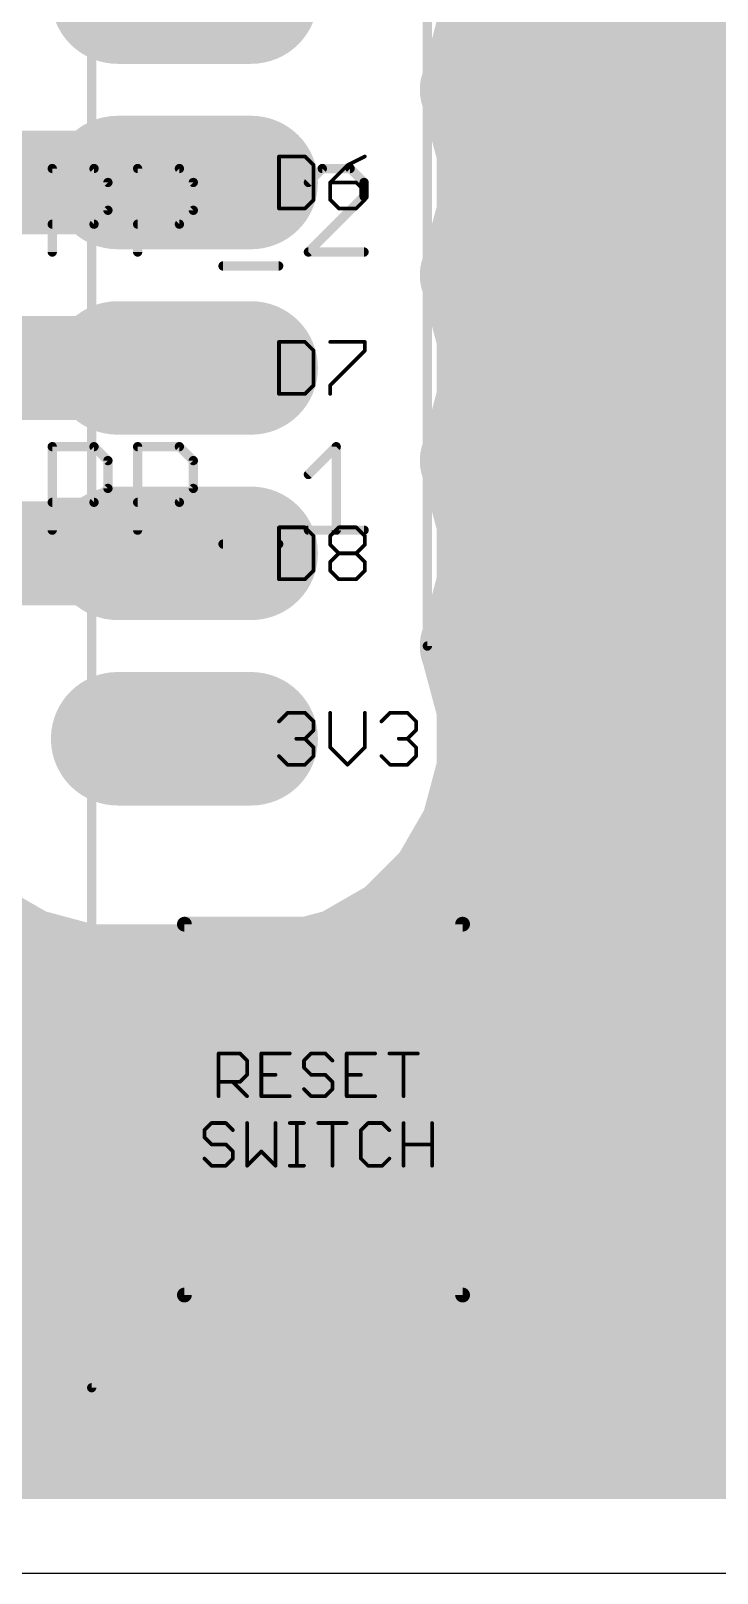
# Model space of a CAD drawing. Extents: x -14 to 150, y -1 to 89.
# Drawn here: x 6.79 to 16.19, y -1.27 to 19.86 of the extents above; entities that cross this region are included whole.
import ezdxf

# ---------------------------------------------------------------- set-up
doc = ezdxf.new("R2010")
doc.units = 0
for name, color, linetype in [('16', 175, 'CONTINUOUS'), ('17', 82, 'CONTINUOUS'), ('20', 7, 'CONTINUOUS'), ('21', 253, 'CONTINUOUS'), ('25', 253, 'CONTINUOUS')]:
    doc.layers.add(name, color=color, linetype=linetype)

# ---------------------------------------------------------------- blocks, each defined once
blk = doc.blocks.new('LONGP100')
at = {"const_width": 1}
blk.add_lwpolyline([(-0.5, 0), (0.5, 0)], dxfattribs=at)
at = {"const_width": 0.5}
for points in [[(-0.5, 0.25, 1), (-0.5, -0.25)], [(0.5, -0.25, 1), (0.5, 0.25)]]:
    blk.add_lwpolyline(points, format="xyb", dxfattribs=at)

msp = doc.modelspace()

# ---------------------------------------------------------------- linework, layer by layer
at = {"layer": '16', "const_width": 1.4224}
for points in [[(13.0556, 19.892), (13.0556, 20.748)], [(12.834, 19.0651), (13.0556, 19.892)], [(13.0556, 19.9136), (24.892, 19.9136)], [(12.8253, 19.05), (12.834, 19.0651)], [(12.834, 19.0349), (12.8253, 19.05)], [(13.0556, 18.208), (12.834, 19.0349)], [(12.9797, 18.4912), (24.892, 18.4912)], [(13.0556, 17.352), (13.0556, 18.208)], [(5.08, 17.78), (8.89, 17.78)], [(12.834, 16.5251), (13.0556, 17.352)], [(12.9797, 17.0688), (24.892, 17.0688)], [(12.8253, 16.51), (12.834, 16.5251)], [(12.834, 16.4949), (12.8253, 16.51)], [(13.0556, 15.668), (12.834, 16.4949)], [(13.0556, 14.812), (13.0556, 15.668)], [(13.0556, 15.6464), (24.892, 15.6464)], [(1.27, 15.24), (8.89, 15.24)], [(12.834, 13.9851), (13.0556, 14.812)], [(12.8981, 14.224), (24.892, 14.224)], [(12.8253, 13.97), (12.834, 13.9851)], [(12.834, 13.9549), (12.8253, 13.97)], [(13.0556, 13.128), (12.834, 13.9549)], [(13.0556, 12.272), (13.0556, 13.128)], [(4.445, 12.7), (8.89, 12.7)], [(13.0556, 12.8016), (24.892, 12.8016)], [(12.834, 11.4451), (13.0556, 12.272)], [(12.8253, 11.43), (12.834, 11.4451)], [(12.834, 11.4149), (12.8253, 11.43)], [(13.0556, 10.588), (12.834, 11.4149)], [(12.8436, 11.3792), (24.892, 11.3792)], [(13.0556, 9.732), (13.0556, 10.588)], [(13.0556, 9.9568), (24.892, 9.9568)], [(12.834, 8.9051), (13.0556, 9.732)], [(12.406, 8.1637), (12.834, 8.9051)], [(12.62, 8.5344), (25.359, 8.5344)], [(11.8007, 7.5584), (12.406, 8.1637)], [(5.9793, 7.5584), (6.7207, 7.1304)], [(11.0593, 7.1304), (11.8007, 7.5584)], [(-6.985, 7.112), (6.7892, 7.112)], [(6.7207, 7.1304), (7.5476, 6.9088)], [(10.2324, 6.9088), (11.0593, 7.1304)], [(10.9908, 7.112), (27.5387, 7.112)], [(7.5476, 6.9088), (10.2324, 6.9088)], [(-6.985, 5.6896), (46.8884, 5.6896)], [(-6.985, 4.2672), (46.8884, 4.2672)], [(-6.985, 2.8448), (47.0538, 2.8448)], [(-6.985, 1.4224), (48.3822, 1.4224)], [(49.037, 0.4572), (-6.985, 0.4572)]]:
    msp.add_lwpolyline(points, dxfattribs=at)
at = {"layer": '16', "const_width": 0.7112}
for points in [[(13.0556, 20.2692, 1), (13.0556, 19.558)], [(13.3991, 19.7999, 1), (12.7121, 19.984)], [(12.7, 19.892, 1), (13.4112, 19.892)], [(13.1333, 19.2278, 1), (12.5174, 18.8722)], [(13.1775, 19.127, 1), (12.4906, 18.9429)], [(13.142, 18.8873, 1), (12.5261, 19.2429)], [(12.5174, 19.2278, 1), (13.1333, 18.8722)], [(12.4906, 19.1571, 1), (13.1775, 18.973)], [(12.5261, 18.8571, 1), (13.142, 19.2127)], [(12.9797, 18.8468, 1), (12.9797, 18.1356)], [(13.4112, 18.208, 1), (12.7, 18.208)], [(12.7121, 18.116, 1), (13.3991, 18.3001)], [(8.89, 17.4244, 1), (8.89, 18.1356)], [(13.3991, 17.2599, 1), (12.7121, 17.444)], [(12.9797, 17.4244, 1), (12.9797, 16.7132)], [(12.7, 17.352, 1), (13.4112, 17.352)], [(13.1333, 16.6878, 1), (12.5174, 16.3322)], [(13.1775, 16.587, 1), (12.4906, 16.4029)], [(13.142, 16.3473, 1), (12.5261, 16.7029)], [(12.5174, 16.6878, 1), (13.1333, 16.3322)], [(12.4906, 16.6171, 1), (13.1775, 16.433)], [(12.5261, 16.3171, 1), (13.142, 16.6727)], [(13.4112, 15.668, 1), (12.7, 15.668)], [(13.0556, 16.002, 1), (13.0556, 15.2908)], [(12.7121, 15.576, 1), (13.3991, 15.7601)], [(8.89, 14.8844, 1), (8.89, 15.5956)], [(13.3991, 14.7199, 1), (12.7121, 14.904)], [(12.7, 14.812, 1), (13.4112, 14.812)], [(12.8981, 14.5796, 1), (12.8981, 13.8684)], [(13.1333, 14.1478, 1), (12.5174, 13.7922)], [(13.1775, 14.047, 1), (12.4906, 13.8629)], [(13.142, 13.8073, 1), (12.5261, 14.1629)], [(12.5174, 14.1478, 1), (13.1333, 13.7922)], [(12.4906, 14.0771, 1), (13.1775, 13.893)], [(12.5261, 13.7771, 1), (13.142, 14.1327)], [(13.4112, 13.128, 1), (12.7, 13.128)], [(12.7121, 13.036, 1), (13.3991, 13.2201)], [(8.89, 12.3444, 1), (8.89, 13.0556)], [(13.0556, 13.1572, 1), (13.0556, 12.446)], [(13.3991, 12.1799, 1), (12.7121, 12.364)], [(12.7, 12.272, 1), (13.4112, 12.272)], [(13.1333, 11.6078, 1), (12.5174, 11.2522)], [(13.1775, 11.507, 1), (12.4906, 11.3229)], [(12.8436, 11.7348, 1), (12.8436, 11.0236)], [(13.142, 11.2673, 1), (12.5261, 11.6229)], [(12.5174, 11.6078, 1), (13.1333, 11.2522)], [(12.4906, 11.5371, 1), (13.1775, 11.353)], [(12.5261, 11.2371, 1), (13.142, 11.5927)], [(13.4112, 10.588, 1), (12.7, 10.588)], [(12.7121, 10.496, 1), (13.3991, 10.6801)], [(13.0556, 10.3124, 1), (13.0556, 9.6012)], [(13.3991, 9.6399, 1), (12.7121, 9.824)], [(12.7, 9.732, 1), (13.4112, 9.732)], [(13.142, 8.7273, 1), (12.5261, 9.0829)], [(12.4906, 8.9971, 1), (13.1775, 8.813)], [(12.62, 8.89, 1), (12.62, 8.1788)], [(12.6575, 7.9123, 1), (12.1546, 8.4152)], [(12.098, 8.3415, 1), (12.714, 7.9859)], [(11.9785, 7.2504, 1), (11.6229, 7.8663)], [(11.5492, 7.8098, 1), (12.0521, 7.3069)], [(6.8127, 7.4738, 1), (6.6286, 6.7869)], [(6.7892, 6.7564, 1), (6.7892, 7.4676)], [(10.9908, 7.4676, 1), (10.9908, 6.7564)], [(11.1514, 6.7869, 1), (10.9673, 7.4738)], [(6.5429, 6.8224, 1), (6.8985, 7.4383)], [(7.5476, 7.2644, 1), (7.5476, 6.5532)], [(7.4555, 6.5653, 1), (7.6396, 7.2523)], [(10.1404, 7.2523, 1), (10.3245, 6.5653)], [(10.2324, 6.5532, 1), (10.2324, 7.2644)], [(10.8815, 7.4383, 1), (11.2371, 6.8224)]]:
    msp.add_lwpolyline(points, format="xyb", dxfattribs=at)
at = {"layer": '20'}
msp.add_line((-13.97, -1.27), (149.53, -1.27), dxfattribs=at)
at = {"layer": '21'}
for points, const_width in [([(7.62, 33.02), (7.62, 1.27)], 0.127), ([(12.2174, 29.7434), (12.2174, 11.43)], 0.127), ([(12.2174, 11.43), (28.194, 11.43)], 0.127), ([(12.7, 7.62), (8.89, 7.62)], 0.2032), ([(8.89, 7.62), (8.89, 2.54)], 0.2032), ([(12.7, 2.54), (12.7, 7.62)], 0.2032), ([(8.89, 2.54), (12.7, 2.54)], 0.2032), ([(7.62, 1.27), (33.02, 1.27)], 0.127)]:
    msp.add_lwpolyline(points, dxfattribs=dict(at, const_width=const_width))
for points, const_width in [([(12.2174, 11.4618, 1), (12.2174, 11.3982)], 0.0635), ([(12.1857, 11.43, 1), (12.2492, 11.43)], 0.0635), ([(8.89, 7.6708, 1), (8.89, 7.5692)], 0.1016), ([(8.9408, 7.62, 1), (8.8392, 7.62)], 0.1016), ([(12.7508, 7.62, 1), (12.6492, 7.62)], 0.1016), ([(12.7, 7.5692, 1), (12.7, 7.6708)], 0.1016), ([(8.89, 2.5908, 1), (8.89, 2.4892)], 0.1016), ([(8.8392, 2.54, 1), (8.9408, 2.54)], 0.1016), ([(12.6492, 2.54, 1), (12.7508, 2.54)], 0.1016), ([(12.7, 2.4892, 1), (12.7, 2.5908)], 0.1016), ([(7.62, 1.3017, 1), (7.62, 1.2383)], 0.0635), ([(7.5883, 1.27, 1), (7.6517, 1.27)], 0.0635)]:
    msp.add_lwpolyline(points, format="xyb", dxfattribs=dict(at, const_width=const_width))
at = {"layer": '25'}
for points, const_width in [([(7.0799, 16.8275), (7.0799, 17.9715)], 0.127), ([(7.0799, 17.9715), (7.6519, 17.9715)], 0.127), ([(7.6519, 17.9715), (7.8425, 17.7808)], 0.127), ([(8.2493, 16.8275), (8.2493, 17.9715)], 0.127), ([(8.2493, 17.9715), (8.8213, 17.9715)], 0.127), ([(8.8213, 17.9715), (9.0119, 17.7808)], 0.127), ([(10.1854, 18.1362), (10.1854, 17.4244)], 0.0508), ([(10.5413, 18.1362), (10.1854, 18.1362)], 0.0508), ([(10.6599, 18.0176), (10.5413, 18.1362)], 0.0508), ([(10.7787, 17.9715), (10.5881, 17.7808)], 0.127), ([(10.6599, 17.543), (10.6599, 18.0176)], 0.0508), ([(11.1601, 17.9715), (10.7787, 17.9715)], 0.127), ([(11.1243, 18.0176), (10.887, 17.7803)], 0.0508), ([(11.3507, 17.7808), (11.1601, 17.9715)], 0.127), ([(11.3616, 18.1362), (11.1243, 18.0176)], 0.0508), ([(7.8425, 17.7808), (7.8425, 17.3995)], 0.127), ([(9.0119, 17.7808), (9.0119, 17.3995)], 0.127), ([(10.887, 17.7803), (10.887, 17.543)], 0.0508), ([(11.2429, 17.7803), (10.887, 17.7803)], 0.0508), ([(11.3616, 17.6617), (11.2429, 17.7803)], 0.0508), ([(11.3507, 17.5902), (11.3507, 17.7808)], 0.127), ([(10.5413, 17.4244), (10.6599, 17.543)], 0.0508), ([(10.5881, 16.8275), (11.3507, 17.5902)], 0.127), ([(10.887, 17.543), (11.0057, 17.4244)], 0.0508), ([(11.2429, 17.4244), (11.3616, 17.543)], 0.0508), ([(11.3616, 17.543), (11.3616, 17.6617)], 0.0508), ([(7.8425, 17.3995), (7.6519, 17.2088)], 0.127), ([(9.0119, 17.3995), (8.8213, 17.2088)], 0.127), ([(10.1854, 17.4244), (10.5413, 17.4244)], 0.0508), ([(11.0057, 17.4244), (11.2429, 17.4244)], 0.0508), ([(7.6519, 17.2088), (7.0799, 17.2088)], 0.127), ([(8.8213, 17.2088), (8.2493, 17.2088)], 0.127), ([(9.4187, 16.6368), (10.1813, 16.6368)], 0.127), ([(11.3507, 16.8275), (10.5881, 16.8275)], 0.127), ([(10.1854, 15.5962), (10.1854, 14.8844)], 0.0508), ([(10.5413, 15.5962), (10.1854, 15.5962)], 0.0508), ([(10.6599, 15.4776), (10.5413, 15.5962)], 0.0508), ([(10.6599, 15.003), (10.6599, 15.4776)], 0.0508), ([(10.887, 15.5962), (11.3616, 15.5962)], 0.0508), ([(11.3616, 15.4776), (10.887, 15.003)], 0.0508), ([(11.3616, 15.5962), (11.3616, 15.4776)], 0.0508), ([(10.5413, 14.8844), (10.6599, 15.003)], 0.0508), ([(10.887, 15.003), (10.887, 14.8844)], 0.0508), ([(10.1854, 14.8844), (10.5413, 14.8844)], 0.0508), ([(7.0799, 13.0175), (7.0799, 14.1615)], 0.127), ([(7.0799, 14.1615), (7.6519, 14.1615)], 0.127), ([(7.6519, 14.1615), (7.8425, 13.9708)], 0.127), ([(8.2493, 13.0175), (8.2493, 14.1615)], 0.127), ([(8.2493, 14.1615), (8.8213, 14.1615)], 0.127), ([(8.8213, 14.1615), (9.0119, 13.9708)], 0.127), ([(10.5881, 13.7802), (10.9694, 14.1615)], 0.127), ([(10.9694, 14.1615), (10.9694, 13.0175)], 0.127), ([(7.8425, 13.9708), (7.8425, 13.5895)], 0.127), ([(9.0119, 13.9708), (9.0119, 13.5895)], 0.127), ([(7.8425, 13.5895), (7.6519, 13.3988)], 0.127), ([(9.0119, 13.5895), (8.8213, 13.3988)], 0.127), ([(7.6519, 13.3988), (7.0799, 13.3988)], 0.127), ([(8.8213, 13.3988), (8.2493, 13.3988)], 0.127), ([(9.4187, 12.8268), (10.1813, 12.8268)], 0.127), ([(10.1854, 13.0562), (10.1854, 12.3444)], 0.0508), ([(10.5413, 13.0562), (10.1854, 13.0562)], 0.0508), ([(10.6599, 12.9376), (10.5413, 13.0562)], 0.0508), ([(10.5881, 13.0175), (11.3507, 13.0175)], 0.127), ([(10.6599, 12.463), (10.6599, 12.9376)], 0.0508), ([(10.887, 12.9376), (11.0057, 13.0562)], 0.0508), ([(10.887, 12.8189), (10.887, 12.9376)], 0.0508), ([(11.0057, 13.0562), (11.2429, 13.0562)], 0.0508), ([(11.2429, 13.0562), (11.3616, 12.9376)], 0.0508), ([(11.3616, 12.9376), (11.3616, 12.8189)], 0.0508), ([(11.0057, 12.7003), (10.887, 12.8189)], 0.0508), ([(10.887, 12.5817), (11.0057, 12.7003)], 0.0508), ([(11.0057, 12.7003), (11.2429, 12.7003)], 0.0508), ([(11.3616, 12.8189), (11.2429, 12.7003)], 0.0508), ([(11.2429, 12.7003), (11.3616, 12.5817)], 0.0508), ([(10.5413, 12.3444), (10.6599, 12.463)], 0.0508), ([(10.887, 12.463), (10.887, 12.5817)], 0.0508), ([(11.0057, 12.3444), (10.887, 12.463)], 0.0508), ([(11.3616, 12.463), (11.2429, 12.3444)], 0.0508), ([(11.3616, 12.5817), (11.3616, 12.463)], 0.0508), ([(10.1854, 12.3444), (10.5413, 12.3444)], 0.0508), ([(11.2429, 12.3444), (11.0057, 12.3444)], 0.0508), ([(10.1854, 10.3976), (10.304, 10.5162)], 0.0508), ([(10.304, 10.5162), (10.5413, 10.5162)], 0.0508), ([(10.5413, 10.5162), (10.6599, 10.3976)], 0.0508), ([(10.6599, 10.3976), (10.6599, 10.2789)], 0.0508), ([(10.887, 10.5162), (10.887, 10.0417)], 0.0508), ([(11.3616, 10.0417), (11.3616, 10.5162)], 0.0508), ([(11.5887, 10.3976), (11.7073, 10.5162)], 0.0508), ([(11.7073, 10.5162), (11.9446, 10.5162)], 0.0508), ([(11.9446, 10.5162), (12.0632, 10.3976)], 0.0508), ([(12.0632, 10.3976), (12.0632, 10.2789)], 0.0508), ([(10.5413, 10.1603), (10.4227, 10.1603)], 0.0508), ([(10.6599, 10.2789), (10.5413, 10.1603)], 0.0508), ([(10.5413, 10.1603), (10.6599, 10.0417)], 0.0508), ([(11.9446, 10.1603), (11.8259, 10.1603)], 0.0508), ([(12.0632, 10.2789), (11.9446, 10.1603)], 0.0508), ([(11.9446, 10.1603), (12.0632, 10.0417)], 0.0508), ([(10.304, 9.8044), (10.1854, 9.923)], 0.0508), ([(10.6599, 9.923), (10.5413, 9.8044)], 0.0508), ([(10.6599, 10.0417), (10.6599, 9.923)], 0.0508), ([(10.887, 10.0417), (11.1243, 9.8044)], 0.0508), ([(11.1243, 9.8044), (11.3616, 10.0417)], 0.0508), ([(11.7073, 9.8044), (11.5887, 9.923)], 0.0508), ([(12.0632, 9.923), (11.9446, 9.8044)], 0.0508), ([(12.0632, 10.0417), (12.0632, 9.923)], 0.0508), ([(10.5413, 9.8044), (10.304, 9.8044)], 0.0508), ([(11.9446, 9.8044), (11.7073, 9.8044)], 0.0508), ([(9.3587, 5.2641), (9.3587, 5.8488)], 0.0508), ([(9.3587, 5.8488), (9.651, 5.8488)], 0.0508), ([(9.651, 5.8488), (9.7485, 5.7514)], 0.0508), ([(9.7485, 5.7514), (9.7485, 5.5565)], 0.0508), ([(10.3331, 5.8488), (9.9434, 5.8488)], 0.0508), ([(9.9434, 5.8488), (9.9434, 5.2641)], 0.0508), ([(10.6255, 5.8488), (10.528, 5.7514)], 0.0508), ([(10.528, 5.7514), (10.528, 5.6539)], 0.0508), ([(10.8204, 5.8488), (10.6255, 5.8488)], 0.0508), ([(10.9178, 5.7514), (10.8204, 5.8488)], 0.0508), ([(11.5025, 5.8488), (11.1127, 5.8488)], 0.0508), ([(11.1127, 5.8488), (11.1127, 5.2641)], 0.0508), ([(11.6974, 5.8488), (12.0872, 5.8488)], 0.0508), ([(11.8923, 5.2641), (11.8923, 5.8488)], 0.0508), ([(9.7485, 5.5565), (9.651, 5.459)], 0.0508), ([(9.9434, 5.5565), (10.1382, 5.5565)], 0.0508), ([(10.528, 5.6539), (10.6255, 5.5565)], 0.0508), ([(10.6255, 5.5565), (10.8204, 5.5565)], 0.0508), ([(10.8204, 5.5565), (10.9178, 5.459)], 0.0508), ([(11.1127, 5.5565), (11.3076, 5.5565)], 0.0508), ([(9.651, 5.459), (9.3587, 5.459)], 0.0508), ([(9.5536, 5.459), (9.7485, 5.2641)], 0.0508), ([(9.9434, 5.2641), (10.3331, 5.2641)], 0.0508), ([(10.6255, 5.2641), (10.528, 5.3616)], 0.0508), ([(10.8204, 5.2641), (10.6255, 5.2641)], 0.0508), ([(10.9178, 5.3616), (10.8204, 5.2641)], 0.0508), ([(10.9178, 5.459), (10.9178, 5.3616)], 0.0508), ([(11.1127, 5.2641), (11.5025, 5.2641)], 0.0508), ([(9.2612, 4.8963), (9.1638, 4.7989)], 0.0508), ([(9.4561, 4.8963), (9.2612, 4.8963)], 0.0508), ([(9.5536, 4.7989), (9.4561, 4.8963)], 0.0508), ([(9.7485, 4.8963), (9.7485, 4.3117)], 0.0508), ([(10.1382, 4.3117), (10.1382, 4.8963)], 0.0508), ([(10.3331, 4.8963), (10.528, 4.8963)], 0.0508), ([(10.4306, 4.3117), (10.4306, 4.8963)], 0.0508), ([(10.7229, 4.8963), (11.1127, 4.8963)], 0.0508), ([(10.9178, 4.3117), (10.9178, 4.8963)], 0.0508), ([(11.4051, 4.8963), (11.3076, 4.7989)], 0.0508), ([(11.6, 4.8963), (11.4051, 4.8963)], 0.0508), ([(11.6974, 4.7989), (11.6, 4.8963)], 0.0508), ([(11.8923, 4.3117), (11.8923, 4.8963)], 0.0508), ([(12.2821, 4.8963), (12.2821, 4.3117)], 0.0508), ([(9.1638, 4.7989), (9.1638, 4.7014)], 0.0508), ([(9.1638, 4.7014), (9.2612, 4.604)], 0.0508), ([(11.3076, 4.7989), (11.3076, 4.4091)], 0.0508), ([(9.2612, 4.604), (9.4561, 4.604)], 0.0508), ([(9.4561, 4.604), (9.5536, 4.5065)], 0.0508), ([(9.5536, 4.5065), (9.5536, 4.4091)], 0.0508), ([(9.7485, 4.3117), (9.9433, 4.5065)], 0.0508), ([(9.9433, 4.5065), (10.1382, 4.3117)], 0.0508), ([(11.8923, 4.604), (12.2821, 4.604)], 0.0508), ([(9.2612, 4.3117), (9.1638, 4.4091)], 0.0508), ([(9.4561, 4.3117), (9.2612, 4.3117)], 0.0508), ([(9.5536, 4.4091), (9.4561, 4.3117)], 0.0508), ([(10.3331, 4.3117), (10.528, 4.3117)], 0.0508), ([(11.3076, 4.4091), (11.4051, 4.3117)], 0.0508), ([(11.4051, 4.3117), (11.6, 4.3117)], 0.0508), ([(11.6, 4.3117), (11.6974, 4.4091)], 0.0508)]:
    msp.add_lwpolyline(points, dxfattribs=dict(at, const_width=const_width))
for points, const_width in [([(7.1116, 17.9715, 1), (7.0481, 17.9715)], 0.0635), ([(7.0799, 18.0032, 1), (7.0799, 17.9397)], 0.0635), ([(7.6743, 17.9939, 1), (7.6294, 17.949)], 0.0635), ([(7.6519, 17.9397, 1), (7.6519, 18.0032)], 0.0635), ([(8.281, 17.9715, 1), (8.2175, 17.9715)], 0.0635), ([(8.2493, 18.0032, 1), (8.2493, 17.9397)], 0.0635), ([(8.8437, 17.9939, 1), (8.7988, 17.949)], 0.0635), ([(8.8213, 17.9397, 1), (8.8213, 18.0032)], 0.0635), ([(10.1981, 18.1362, 1), (10.1727, 18.1362)], 0.0254), ([(10.1854, 18.1489, 1), (10.1854, 18.1235)], 0.0254), ([(10.5503, 18.1452, 1), (10.5323, 18.1272)], 0.0254), ([(10.5413, 18.1235, 1), (10.5413, 18.1489)], 0.0254), ([(10.6726, 18.0176, 1), (10.6472, 18.0176)], 0.0254), ([(10.651, 18.0086, 1), (10.6689, 18.0266)], 0.0254), ([(10.7787, 18.0032, 1), (10.7787, 17.9397)], 0.0635), ([(10.8012, 17.949, 1), (10.7563, 17.9939)], 0.0635), ([(11.1825, 17.9939, 1), (11.1376, 17.949)], 0.0635), ([(11.1186, 18.0289, 1), (11.13, 18.0062)], 0.0254), ([(11.1333, 18.0086, 1), (11.1153, 18.0266)], 0.0254), ([(11.1601, 17.9397, 1), (11.1601, 18.0032)], 0.0635), ([(11.3673, 18.1248, 1), (11.3559, 18.1476)], 0.0254), ([(7.8743, 17.7808, 1), (7.8108, 17.7808)], 0.0635), ([(7.8201, 17.7584, 1), (7.865, 17.8033)], 0.0635), ([(9.0437, 17.7808, 1), (8.9802, 17.7808)], 0.0635), ([(8.9895, 17.7584, 1), (9.0344, 17.8033)], 0.0635), ([(10.5656, 17.8033, 1), (10.6105, 17.7584)], 0.0635), ([(10.8997, 17.7803, 1), (10.8743, 17.7803)], 0.0254), ([(10.887, 17.793, 1), (10.887, 17.7676)], 0.0254), ([(10.8781, 17.7893, 1), (10.896, 17.7713)], 0.0254), ([(11.2519, 17.7893, 1), (11.234, 17.7713)], 0.0254), ([(11.2429, 17.7676, 1), (11.2429, 17.793)], 0.0254), ([(11.3825, 17.7808, 1), (11.319, 17.7808)], 0.0635), ([(11.3283, 17.7584, 1), (11.3732, 17.8033)], 0.0635), ([(10.6472, 17.543, 1), (10.6726, 17.543)], 0.0254), ([(10.6689, 17.5341, 1), (10.651, 17.552)], 0.0254), ([(10.8743, 17.543, 1), (10.8997, 17.543)], 0.0254), ([(10.896, 17.552, 1), (10.8781, 17.5341)], 0.0254), ([(11.319, 17.5902, 1), (11.3825, 17.5902)], 0.0635), ([(11.3732, 17.5677, 1), (11.3283, 17.6126)], 0.0635), ([(11.3743, 17.6617, 1), (11.3489, 17.6617)], 0.0254), ([(11.3489, 17.543, 1), (11.3743, 17.543)], 0.0254), ([(11.3526, 17.6527, 1), (11.3706, 17.6706)], 0.0254), ([(11.3706, 17.5341, 1), (11.3526, 17.552)], 0.0254), ([(7.8108, 17.3995, 1), (7.8743, 17.3995)], 0.0635), ([(7.865, 17.377, 1), (7.8201, 17.4219)], 0.0635), ([(8.9802, 17.3995, 1), (9.0437, 17.3995)], 0.0635), ([(9.0344, 17.377, 1), (8.9895, 17.4219)], 0.0635), ([(10.1854, 17.4371, 1), (10.1854, 17.4117)], 0.0254), ([(10.1727, 17.4244, 1), (10.1981, 17.4244)], 0.0254), ([(10.5323, 17.4334, 1), (10.5503, 17.4154)], 0.0254), ([(10.5413, 17.4117, 1), (10.5413, 17.4371)], 0.0254), ([(11.0057, 17.4371, 1), (11.0057, 17.4117)], 0.0254), ([(10.9967, 17.4154, 1), (11.0147, 17.4334)], 0.0254), ([(11.234, 17.4334, 1), (11.2519, 17.4154)], 0.0254), ([(11.2429, 17.4117, 1), (11.2429, 17.4371)], 0.0254), ([(7.0799, 17.2406, 1), (7.0799, 17.1771)], 0.0635), ([(7.6294, 17.2313, 1), (7.6743, 17.1864)], 0.0635), ([(7.6519, 17.1771, 1), (7.6519, 17.2406)], 0.0635), ([(8.2493, 17.2406, 1), (8.2493, 17.1771)], 0.0635), ([(8.7988, 17.2313, 1), (8.8437, 17.1864)], 0.0635), ([(8.8213, 17.1771, 1), (8.8213, 17.2406)], 0.0635), ([(7.0481, 16.8275, 1), (7.1116, 16.8275)], 0.0635), ([(8.2175, 16.8275, 1), (8.281, 16.8275)], 0.0635), ([(9.4187, 16.6686, 1), (9.4187, 16.6051)], 0.0635), ([(10.1813, 16.6051, 1), (10.1813, 16.6686)], 0.0635), ([(10.5656, 16.85, 1), (10.6105, 16.805)], 0.0635), ([(10.5881, 16.8592, 1), (10.5881, 16.7958)], 0.0635), ([(11.3507, 16.7958, 1), (11.3507, 16.8592)], 0.0635), ([(10.1981, 15.5962, 1), (10.1727, 15.5962)], 0.0254), ([(10.1854, 15.6089, 1), (10.1854, 15.5835)], 0.0254), ([(10.5503, 15.6052, 1), (10.5323, 15.5872)], 0.0254), ([(10.5413, 15.5835, 1), (10.5413, 15.6089)], 0.0254), ([(10.6726, 15.4776, 1), (10.6472, 15.4776)], 0.0254), ([(10.651, 15.4686, 1), (10.6689, 15.4866)], 0.0254), ([(10.887, 15.6089, 1), (10.887, 15.5835)], 0.0254), ([(11.3743, 15.5962, 1), (11.3489, 15.5962)], 0.0254), ([(11.3489, 15.4776, 1), (11.3743, 15.4776)], 0.0254), ([(11.3706, 15.4686, 1), (11.3526, 15.4866)], 0.0254), ([(11.3616, 15.5835, 1), (11.3616, 15.6089)], 0.0254), ([(10.6472, 15.003, 1), (10.6726, 15.003)], 0.0254), ([(10.6689, 14.9941, 1), (10.651, 15.012)], 0.0254), ([(10.8997, 15.003, 1), (10.8743, 15.003)], 0.0254), ([(10.8781, 15.012, 1), (10.896, 14.9941)], 0.0254), ([(10.1854, 14.8971, 1), (10.1854, 14.8717)], 0.0254), ([(10.1727, 14.8844, 1), (10.1981, 14.8844)], 0.0254), ([(10.5323, 14.8934, 1), (10.5503, 14.8754)], 0.0254), ([(10.5413, 14.8717, 1), (10.5413, 14.8971)], 0.0254), ([(10.8743, 14.8844, 1), (10.8997, 14.8844)], 0.0254), ([(7.1116, 14.1615, 1), (7.0481, 14.1615)], 0.0635), ([(7.0799, 14.1932, 1), (7.0799, 14.1297)], 0.0635), ([(7.6743, 14.1839, 1), (7.6294, 14.139)], 0.0635), ([(7.6519, 14.1297, 1), (7.6519, 14.1932)], 0.0635), ([(8.281, 14.1615, 1), (8.2175, 14.1615)], 0.0635), ([(8.2493, 14.1932, 1), (8.2493, 14.1297)], 0.0635), ([(8.8437, 14.1839, 1), (8.7988, 14.139)], 0.0635), ([(8.8213, 14.1297, 1), (8.8213, 14.1932)], 0.0635), ([(11.0011, 14.1615, 1), (10.9376, 14.1615)], 0.0635), ([(10.9918, 14.139, 1), (10.9469, 14.1839)], 0.0635), ([(7.8743, 13.9708, 1), (7.8108, 13.9708)], 0.0635), ([(7.8201, 13.9484, 1), (7.865, 13.9933)], 0.0635), ([(9.0437, 13.9708, 1), (8.9802, 13.9708)], 0.0635), ([(8.9895, 13.9484, 1), (9.0344, 13.9933)], 0.0635), ([(10.5656, 13.8026, 1), (10.6105, 13.7577)], 0.0635), ([(7.8108, 13.5895, 1), (7.8743, 13.5895)], 0.0635), ([(7.865, 13.567, 1), (7.8201, 13.6119)], 0.0635), ([(8.9802, 13.5895, 1), (9.0437, 13.5895)], 0.0635), ([(9.0344, 13.567, 1), (8.9895, 13.6119)], 0.0635), ([(7.0799, 13.4306, 1), (7.0799, 13.3671)], 0.0635), ([(7.6294, 13.4213, 1), (7.6743, 13.3764)], 0.0635), ([(7.6519, 13.3671, 1), (7.6519, 13.4306)], 0.0635), ([(8.2493, 13.4306, 1), (8.2493, 13.3671)], 0.0635), ([(8.7988, 13.4213, 1), (8.8437, 13.3764)], 0.0635), ([(8.8213, 13.3671, 1), (8.8213, 13.4306)], 0.0635), ([(7.0481, 13.0175, 1), (7.1116, 13.0175)], 0.0635), ([(8.2175, 13.0175, 1), (8.281, 13.0175)], 0.0635), ([(9.4187, 12.8586, 1), (9.4187, 12.7951)], 0.0635), ([(10.1813, 12.7951, 1), (10.1813, 12.8586)], 0.0635), ([(10.1981, 13.0562, 1), (10.1727, 13.0562)], 0.0254), ([(10.1854, 13.0689, 1), (10.1854, 13.0435)], 0.0254), ([(10.5503, 13.0652, 1), (10.5323, 13.0472)], 0.0254), ([(10.5881, 13.0493, 1), (10.5881, 12.9857)], 0.0635), ([(10.5413, 13.0435, 1), (10.5413, 13.0689)], 0.0254), ([(10.6726, 12.9376, 1), (10.6472, 12.9376)], 0.0254), ([(10.651, 12.9286, 1), (10.6689, 12.9466)], 0.0254), ([(10.8997, 12.9376, 1), (10.8743, 12.9376)], 0.0254), ([(10.8781, 12.9466, 1), (10.896, 12.9286)], 0.0254), ([(10.9376, 13.0175, 1), (11.0011, 13.0175)], 0.0635), ([(11.0057, 13.0689, 1), (11.0057, 13.0435)], 0.0254), ([(11.0147, 13.0472, 1), (10.9967, 13.0652)], 0.0254), ([(11.2519, 13.0652, 1), (11.234, 13.0472)], 0.0254), ([(11.2429, 13.0435, 1), (11.2429, 13.0689)], 0.0254), ([(11.3507, 12.9857, 1), (11.3507, 13.0493)], 0.0635), ([(11.3743, 12.9376, 1), (11.3489, 12.9376)], 0.0254), ([(11.3526, 12.9286, 1), (11.3706, 12.9466)], 0.0254), ([(10.8743, 12.8189, 1), (10.8997, 12.8189)], 0.0254), ([(10.896, 12.8279, 1), (10.8781, 12.81)], 0.0254), ([(11.0057, 12.713, 1), (11.0057, 12.6876)], 0.0254), ([(11.0147, 12.6913, 1), (10.9967, 12.7093)], 0.0254), ([(10.9967, 12.6913, 1), (11.0147, 12.7093)], 0.0254), ([(11.2519, 12.7093, 1), (11.234, 12.6913)], 0.0254), ([(11.234, 12.7093, 1), (11.2519, 12.6913)], 0.0254), ([(11.2429, 12.6876, 1), (11.2429, 12.713)], 0.0254), ([(11.3489, 12.8189, 1), (11.3743, 12.8189)], 0.0254), ([(11.3706, 12.81, 1), (11.3526, 12.8279)], 0.0254), ([(10.6472, 12.463, 1), (10.6726, 12.463)], 0.0254), ([(10.6689, 12.4541, 1), (10.651, 12.472)], 0.0254), ([(10.8997, 12.5817, 1), (10.8743, 12.5817)], 0.0254), ([(10.8743, 12.463, 1), (10.8997, 12.463)], 0.0254), ([(10.8781, 12.5906, 1), (10.896, 12.5727)], 0.0254), ([(10.896, 12.472, 1), (10.8781, 12.4541)], 0.0254), ([(11.3743, 12.5817, 1), (11.3489, 12.5817)], 0.0254), ([(11.3489, 12.463, 1), (11.3743, 12.463)], 0.0254), ([(11.3526, 12.5727, 1), (11.3706, 12.5906)], 0.0254), ([(11.3706, 12.4541, 1), (11.3526, 12.472)], 0.0254), ([(10.1854, 12.3571, 1), (10.1854, 12.3317)], 0.0254), ([(10.1727, 12.3444, 1), (10.1981, 12.3444)], 0.0254), ([(10.5323, 12.3534, 1), (10.5503, 12.3354)], 0.0254), ([(10.5413, 12.3317, 1), (10.5413, 12.3571)], 0.0254), ([(11.0057, 12.3571, 1), (11.0057, 12.3317)], 0.0254), ([(10.9967, 12.3354, 1), (11.0147, 12.3534)], 0.0254), ([(11.234, 12.3534, 1), (11.2519, 12.3354)], 0.0254), ([(11.2429, 12.3317, 1), (11.2429, 12.3571)], 0.0254), ([(10.1764, 10.4066, 1), (10.1944, 10.3886)], 0.0254), ([(10.304, 10.5289, 1), (10.304, 10.5035)], 0.0254), ([(10.313, 10.5072, 1), (10.2951, 10.5252)], 0.0254), ([(10.5503, 10.5252, 1), (10.5323, 10.5072)], 0.0254), ([(10.5413, 10.5035, 1), (10.5413, 10.5289)], 0.0254), ([(10.6726, 10.3976, 1), (10.6472, 10.3976)], 0.0254), ([(10.651, 10.3886, 1), (10.6689, 10.4066)], 0.0254), ([(10.8997, 10.5162, 1), (10.8743, 10.5162)], 0.0254), ([(11.3743, 10.5162, 1), (11.3489, 10.5162)], 0.0254), ([(11.5797, 10.4066, 1), (11.5977, 10.3886)], 0.0254), ([(11.7073, 10.5289, 1), (11.7073, 10.5035)], 0.0254), ([(11.7163, 10.5072, 1), (11.6983, 10.5252)], 0.0254), ([(11.9536, 10.5252, 1), (11.9356, 10.5072)], 0.0254), ([(11.9446, 10.5035, 1), (11.9446, 10.5289)], 0.0254), ([(12.0759, 10.3976, 1), (12.0505, 10.3976)], 0.0254), ([(12.0542, 10.3886, 1), (12.0722, 10.4066)], 0.0254), ([(10.4227, 10.173, 1), (10.4227, 10.1476)], 0.0254), ([(10.5503, 10.1693, 1), (10.5323, 10.1513)], 0.0254), ([(10.5323, 10.1693, 1), (10.5503, 10.1513)], 0.0254), ([(10.5413, 10.1476, 1), (10.5413, 10.173)], 0.0254), ([(10.6472, 10.2789, 1), (10.6726, 10.2789)], 0.0254), ([(10.6689, 10.27, 1), (10.651, 10.2879)], 0.0254), ([(11.8259, 10.173, 1), (11.8259, 10.1476)], 0.0254), ([(11.9536, 10.1693, 1), (11.9356, 10.1513)], 0.0254), ([(11.9356, 10.1693, 1), (11.9536, 10.1513)], 0.0254), ([(11.9446, 10.1476, 1), (11.9446, 10.173)], 0.0254), ([(12.0505, 10.2789, 1), (12.0759, 10.2789)], 0.0254), ([(12.0722, 10.27, 1), (12.0542, 10.2879)], 0.0254), ([(10.1944, 9.932, 1), (10.1764, 9.9141)], 0.0254), ([(10.6726, 10.0417, 1), (10.6472, 10.0417)], 0.0254), ([(10.6472, 9.923, 1), (10.6726, 9.923)], 0.0254), ([(10.651, 10.0327, 1), (10.6689, 10.0506)], 0.0254), ([(10.6689, 9.9141, 1), (10.651, 9.932)], 0.0254), ([(10.8743, 10.0417, 1), (10.8997, 10.0417)], 0.0254), ([(10.896, 10.0506, 1), (10.8781, 10.0327)], 0.0254), ([(11.3489, 10.0417, 1), (11.3743, 10.0417)], 0.0254), ([(11.3706, 10.0327, 1), (11.3526, 10.0506)], 0.0254), ([(11.5977, 9.932, 1), (11.5797, 9.9141)], 0.0254), ([(12.0759, 10.0417, 1), (12.0505, 10.0417)], 0.0254), ([(12.0505, 9.923, 1), (12.0759, 9.923)], 0.0254), ([(12.0542, 10.0327, 1), (12.0722, 10.0506)], 0.0254), ([(12.0722, 9.9141, 1), (12.0542, 9.932)], 0.0254), ([(10.304, 9.8171, 1), (10.304, 9.7917)], 0.0254), ([(10.2951, 9.7954, 1), (10.313, 9.8134)], 0.0254), ([(10.5323, 9.8134, 1), (10.5503, 9.7954)], 0.0254), ([(10.5413, 9.7917, 1), (10.5413, 9.8171)], 0.0254), ([(11.1153, 9.8134, 1), (11.1333, 9.7954)], 0.0254), ([(11.1153, 9.7954, 1), (11.1333, 9.8134)], 0.0254), ([(11.7073, 9.8171, 1), (11.7073, 9.7917)], 0.0254), ([(11.6983, 9.7954, 1), (11.7163, 9.8134)], 0.0254), ([(11.9356, 9.8134, 1), (11.9536, 9.7954)], 0.0254), ([(11.9446, 9.7917, 1), (11.9446, 9.8171)], 0.0254), ([(9.3714, 5.8488, 1), (9.346, 5.8488)], 0.0254), ([(9.3587, 5.8615, 1), (9.3587, 5.8361)], 0.0254), ([(9.66, 5.8578, 1), (9.642, 5.8399)], 0.0254), ([(9.651, 5.8361, 1), (9.651, 5.8615)], 0.0254), ([(9.7612, 5.7514, 1), (9.7357, 5.7514)], 0.0254), ([(9.7395, 5.7424, 1), (9.7574, 5.7604)], 0.0254), ([(9.9561, 5.8488, 1), (9.9306, 5.8488)], 0.0254), ([(9.9434, 5.8615, 1), (9.9434, 5.8361)], 0.0254), ([(10.3331, 5.8361, 1), (10.3331, 5.8615)], 0.0254), ([(10.5407, 5.7514, 1), (10.5153, 5.7514)], 0.0254), ([(10.5191, 5.7604, 1), (10.537, 5.7424)], 0.0254), ([(10.6255, 5.8615, 1), (10.6255, 5.8361)], 0.0254), ([(10.6345, 5.8399, 1), (10.6165, 5.8578)], 0.0254), ([(10.8294, 5.8578, 1), (10.8114, 5.8399)], 0.0254), ([(10.8204, 5.8361, 1), (10.8204, 5.8615)], 0.0254), ([(10.9089, 5.7424, 1), (10.9268, 5.7604)], 0.0254), ([(11.1127, 5.8615, 1), (11.1127, 5.8361)], 0.0254), ([(11.1254, 5.8488, 1), (11.1, 5.8488)], 0.0254), ([(11.5025, 5.8361, 1), (11.5025, 5.8615)], 0.0254), ([(11.6974, 5.8615, 1), (11.6974, 5.8361)], 0.0254), ([(11.905, 5.8488, 1), (11.8796, 5.8488)], 0.0254), ([(12.0872, 5.8361, 1), (12.0872, 5.8615)], 0.0254), ([(9.7357, 5.5565, 1), (9.7612, 5.5565)], 0.0254), ([(9.7574, 5.5475, 1), (9.7395, 5.5655)], 0.0254), ([(9.9434, 5.5692, 1), (9.9434, 5.5438)], 0.0254), ([(10.1382, 5.5438, 1), (10.1382, 5.5692)], 0.0254), ([(10.5153, 5.6539, 1), (10.5407, 5.6539)], 0.0254), ([(10.537, 5.6629, 1), (10.5191, 5.645)], 0.0254), ([(10.6255, 5.5692, 1), (10.6255, 5.5438)], 0.0254), ([(10.6165, 5.5475, 1), (10.6345, 5.5655)], 0.0254), ([(10.8294, 5.5655, 1), (10.8114, 5.5475)], 0.0254), ([(10.8204, 5.5438, 1), (10.8204, 5.5692)], 0.0254), ([(11.1127, 5.5692, 1), (11.1127, 5.5438)], 0.0254), ([(11.3076, 5.5438, 1), (11.3076, 5.5692)], 0.0254), ([(9.3587, 5.4717, 1), (9.3587, 5.4463)], 0.0254), ([(9.5625, 5.468, 1), (9.5446, 5.4501)], 0.0254), ([(9.642, 5.468, 1), (9.66, 5.4501)], 0.0254), ([(9.651, 5.4463, 1), (9.651, 5.4717)], 0.0254), ([(9.7395, 5.2552, 1), (9.7574, 5.2731)], 0.0254), ([(9.9434, 5.2768, 1), (9.9434, 5.2515)], 0.0254), ([(10.3331, 5.2515, 1), (10.3331, 5.2768)], 0.0254), ([(10.537, 5.3706, 1), (10.5191, 5.3526)], 0.0254), ([(10.6255, 5.2768, 1), (10.6255, 5.2515)], 0.0254), ([(10.6165, 5.2552, 1), (10.6345, 5.2731)], 0.0254), ([(10.8114, 5.2731, 1), (10.8294, 5.2552)], 0.0254), ([(10.8204, 5.2515, 1), (10.8204, 5.2768)], 0.0254), ([(10.9305, 5.459, 1), (10.9051, 5.459)], 0.0254), ([(10.9051, 5.3616, 1), (10.9305, 5.3616)], 0.0254), ([(10.9089, 5.4501, 1), (10.9268, 5.468)], 0.0254), ([(10.9268, 5.3526, 1), (10.9089, 5.3706)], 0.0254), ([(11.1127, 5.2768, 1), (11.1127, 5.2515)], 0.0254), ([(11.5025, 5.2515, 1), (11.5025, 5.2768)], 0.0254), ([(9.346, 5.2641, 1), (9.3714, 5.2641)], 0.0254), ([(9.9306, 5.2641, 1), (9.9561, 5.2641)], 0.0254), ([(11.1, 5.2641, 1), (11.1254, 5.2641)], 0.0254), ([(11.8796, 5.2641, 1), (11.905, 5.2641)], 0.0254), ([(9.2612, 4.909, 1), (9.2612, 4.8836)], 0.0254), ([(9.2702, 4.8874, 1), (9.2522, 4.9053)], 0.0254), ([(9.4651, 4.9053, 1), (9.4471, 4.8874)], 0.0254), ([(9.4561, 4.8836, 1), (9.4561, 4.909)], 0.0254), ([(9.7612, 4.8963, 1), (9.7357, 4.8963)], 0.0254), ([(10.1509, 4.8963, 1), (10.1255, 4.8963)], 0.0254), ([(10.3331, 4.909, 1), (10.3331, 4.8836)], 0.0254), ([(10.4433, 4.8963, 1), (10.4179, 4.8963)], 0.0254), ([(10.528, 4.8836, 1), (10.528, 4.909)], 0.0254), ([(10.7229, 4.909, 1), (10.7229, 4.8836)], 0.0254), ([(10.9305, 4.8963, 1), (10.9051, 4.8963)], 0.0254), ([(11.1127, 4.8836, 1), (11.1127, 4.909)], 0.0254), ([(11.4051, 4.909, 1), (11.4051, 4.8836)], 0.0254), ([(11.4141, 4.8874, 1), (11.3961, 4.9053)], 0.0254), ([(11.609, 4.9053, 1), (11.591, 4.8874)], 0.0254), ([(11.6, 4.8836, 1), (11.6, 4.909)], 0.0254), ([(11.905, 4.8963, 1), (11.8796, 4.8963)], 0.0254), ([(12.2948, 4.8963, 1), (12.2694, 4.8963)], 0.0254), ([(9.1765, 4.7989, 1), (9.1511, 4.7989)], 0.0254), ([(9.1548, 4.8079, 1), (9.1727, 4.7899)], 0.0254), ([(9.1727, 4.7104, 1), (9.1548, 4.6925)], 0.0254), ([(9.1511, 4.7014, 1), (9.1765, 4.7014)], 0.0254), ([(9.5446, 4.7899, 1), (9.5625, 4.8079)], 0.0254), ([(11.3203, 4.7989, 1), (11.2949, 4.7989)], 0.0254), ([(11.2987, 4.8079, 1), (11.3166, 4.7899)], 0.0254), ([(11.6885, 4.7899, 1), (11.7064, 4.8079)], 0.0254), ([(9.2612, 4.6167, 1), (9.2612, 4.5913)], 0.0254), ([(9.2522, 4.595, 1), (9.2702, 4.613)], 0.0254), ([(9.4651, 4.613, 1), (9.4471, 4.595)], 0.0254), ([(9.4561, 4.5913, 1), (9.4561, 4.6167)], 0.0254), ([(9.5663, 4.5065, 1), (9.5409, 4.5065)], 0.0254), ([(9.5446, 4.4976, 1), (9.5625, 4.5155)], 0.0254), ([(9.9523, 4.5155, 1), (9.9344, 4.4976)], 0.0254), ([(9.9523, 4.4976, 1), (9.9344, 4.5155)], 0.0254), ([(11.8923, 4.6167, 1), (11.8923, 4.5913)], 0.0254), ([(12.2821, 4.5913, 1), (12.2821, 4.6167)], 0.0254), ([(9.1727, 4.4181, 1), (9.1548, 4.4001)], 0.0254), ([(9.2612, 4.3243, 1), (9.2612, 4.299)], 0.0254), ([(9.2522, 4.3027, 1), (9.2702, 4.3206)], 0.0254), ([(9.4471, 4.3206, 1), (9.4651, 4.3027)], 0.0254), ([(9.4561, 4.299, 1), (9.4561, 4.3243)], 0.0254), ([(9.5409, 4.4091, 1), (9.5663, 4.4091)], 0.0254), ([(9.5625, 4.4001, 1), (9.5446, 4.4181)], 0.0254), ([(9.7357, 4.3117, 1), (9.7612, 4.3117)], 0.0254), ([(9.7395, 4.3206, 1), (9.7574, 4.3027)], 0.0254), ([(10.1255, 4.3117, 1), (10.1509, 4.3117)], 0.0254), ([(10.1293, 4.3027, 1), (10.1472, 4.3206)], 0.0254), ([(10.3331, 4.3243, 1), (10.3331, 4.299)], 0.0254), ([(10.4179, 4.3117, 1), (10.4433, 4.3117)], 0.0254), ([(10.528, 4.299, 1), (10.528, 4.3243)], 0.0254), ([(10.9051, 4.3117, 1), (10.9305, 4.3117)], 0.0254), ([(11.2949, 4.4091, 1), (11.3203, 4.4091)], 0.0254), ([(11.3166, 4.4181, 1), (11.2987, 4.4001)], 0.0254), ([(11.4051, 4.3243, 1), (11.4051, 4.299)], 0.0254), ([(11.3961, 4.3027, 1), (11.4141, 4.3206)], 0.0254), ([(11.591, 4.3206, 1), (11.609, 4.3027)], 0.0254), ([(11.6, 4.299, 1), (11.6, 4.3243)], 0.0254), ([(11.7064, 4.4001, 1), (11.6885, 4.4181)], 0.0254), ([(11.8796, 4.3117, 1), (11.905, 4.3117)], 0.0254), ([(12.2694, 4.3117, 1), (12.2948, 4.3117)], 0.0254)]:
    msp.add_lwpolyline(points, format="xyb", dxfattribs=dict(at, const_width=const_width))

# ---------------------------------------------------------------- block references
at = {"layer": '17', "xscale": 1.8288, "yscale": 1.8288, "rotation": 180}
for p in [(8.89, 20.32), (8.89, 20.32), (8.89, 17.78), (8.89, 17.78), (8.89, 15.24), (8.89, 15.24), (8.89, 12.7), (8.89, 12.7), (8.89, 10.16), (8.89, 10.16)]:
    msp.add_blockref('LONGP100', p, dxfattribs=at)

doc.saveas('drawing.dxf')
